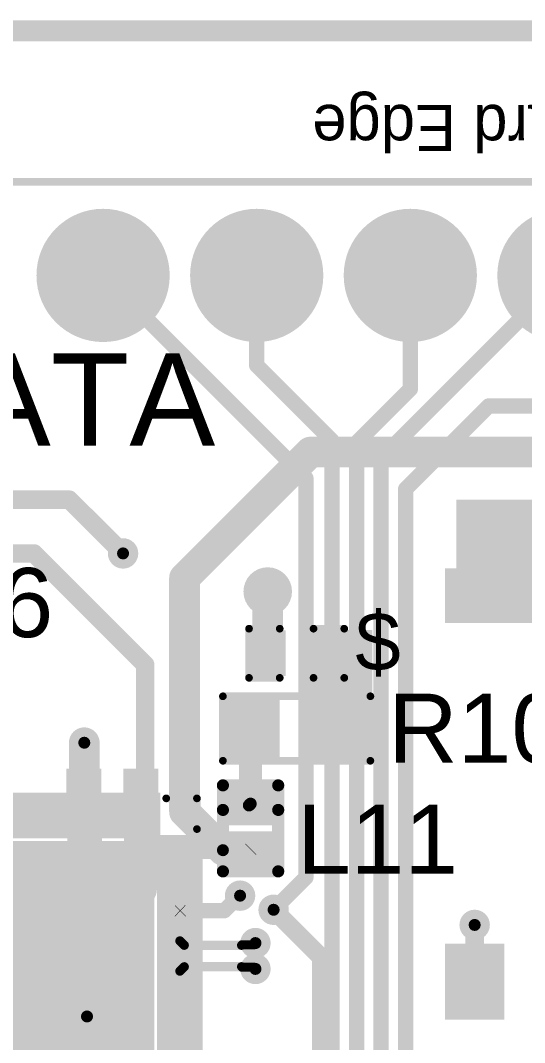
# Model space of a CAD drawing. Header units: millimetres. Extents: x -0.39 to 4.37, y -0.38 to 3.54.
# Drawn here: x 3.413 to 3.741, y 2.851 to 3.517 of the extents above; entities that cross this region are included whole.
import ezdxf

# ---------------------------------------------------------------- set-up
doc = ezdxf.new("R2010")
doc.units = ezdxf.units.MM
doc.header["$MEASUREMENT"] = 0
for name, color, linetype in [('BottomLayer', 5, 'Continuous'), ('BottomPaste', 16, 'Continuous'), ('BottomSolder', 6, 'Continuous'), ('Mechanical2', 216, 'Continuous'), ('MultiLayer', 9, 'Continuous'), ('PadHoleLayer', 156, 'Continuous'), ('TopLayer', 1, 'Continuous'), ('TopOverlay', 2, 'Continuous'), ('TopPaste', 8, 'Continuous'), ('TopSolder', 216, 'Continuous'), ('ViaHoleLayer', 16, 'Continuous')]:
    doc.layers.add(name, color=color, linetype=linetype)
doc.styles.add('Arial', font='', dxfattribs={"height": 0.2})
doc.styles.get('Arial').set_extended_font_data('Arial')

# ---------------------------------------------------------------- blocks, each defined once
blk = doc.blocks.new('503398_1892_B_9')
at = {"layer": 'BottomLayer'}
for points in [[(-0.2689, 0.2876), (-0.24134, 0.2876), (-0.24134, 0.1565), (-0.2689, 0.1565)], [(-0.18189, 0.2876), (-0.14646, 0.2876), (-0.14646, 0.25098), (-0.18189, 0.25098)], [(-0.01693, 0.2876), (0.02441, 0.2876), (0.02441, 0.25689), (-0.01693, 0.25689)], [(0.24134, 0.2876), (0.2689, 0.2876), (0.2689, 0.1565), (0.24134, 0.1565)], [(0.23504, -0.14665), (0.2689, -0.14665), (0.2689, -0.25689), (0.23504, -0.25689)], [(-0.2689, -0.18484), (-0.22402, -0.18484), (-0.22402, -0.25689), (-0.2689, -0.25689)], [(-0.10748, -0.1998), (-0.07992, -0.1998), (-0.07992, -0.24311), (-0.10748, -0.24311)], [(-0.06417, -0.1998), (-0.03661, -0.1998), (-0.03661, -0.24311), (-0.06417, -0.24311)], [(-0.02087, -0.1998), (0.00669, -0.1998), (0.00669, -0.24311), (-0.02087, -0.24311)], [(0.02244, -0.1998), (0.05, -0.1998), (0.05, -0.24311), (0.02244, -0.24311)], [(0.06575, -0.1998), (0.09331, -0.1998), (0.09331, -0.24311), (0.06575, -0.24311)], [(0.10906, -0.1998), (0.13661, -0.1998), (0.13661, -0.24311), (0.10906, -0.24311)], [(0.15236, -0.1998), (0.17992, -0.1998), (0.17992, -0.24311), (0.15236, -0.24311)], [(0.19567, -0.1998), (0.22323, -0.1998), (0.22323, -0.24311), (0.19567, -0.24311)]]:
    blk.add_hatch(color=5, dxfattribs=at).paths.add_polyline_path(points)
at = {"layer": 'BottomPaste'}
for points in [[(-0.2689, 0.2876), (-0.24134, 0.2876), (-0.24134, 0.1565), (-0.2689, 0.1565)], [(-0.18189, 0.2876), (-0.14646, 0.2876), (-0.14646, 0.25098), (-0.18189, 0.25098)], [(-0.01693, 0.2876), (0.02441, 0.2876), (0.02441, 0.25689), (-0.01693, 0.25689)], [(0.24134, 0.2876), (0.2689, 0.2876), (0.2689, 0.1565), (0.24134, 0.1565)], [(0.23504, -0.14665), (0.2689, -0.14665), (0.2689, -0.25689), (0.23504, -0.25689)], [(-0.2689, -0.18484), (-0.22402, -0.18484), (-0.22402, -0.25689), (-0.2689, -0.25689)], [(-0.10748, -0.1998), (-0.07992, -0.1998), (-0.07992, -0.24311), (-0.10748, -0.24311)], [(-0.06417, -0.1998), (-0.03661, -0.1998), (-0.03661, -0.24311), (-0.06417, -0.24311)], [(-0.02087, -0.1998), (0.00669, -0.1998), (0.00669, -0.24311), (-0.02087, -0.24311)], [(0.02244, -0.1998), (0.05, -0.1998), (0.05, -0.24311), (0.02244, -0.24311)], [(0.06575, -0.1998), (0.09331, -0.1998), (0.09331, -0.24311), (0.06575, -0.24311)], [(0.10906, -0.1998), (0.13661, -0.1998), (0.13661, -0.24311), (0.10906, -0.24311)], [(0.15236, -0.1998), (0.17992, -0.1998), (0.17992, -0.24311), (0.15236, -0.24311)], [(0.19567, -0.1998), (0.22323, -0.1998), (0.22323, -0.24311), (0.19567, -0.24311)]]:
    blk.add_hatch(color=16, dxfattribs=at).paths.add_polyline_path(points)
at = {"layer": 'BottomSolder'}
for points in [[(-0.2729, 0.2916), (-0.23734, 0.2916), (-0.23734, 0.1525), (-0.2729, 0.1525)], [(-0.18589, 0.2916), (-0.14246, 0.2916), (-0.14246, 0.24698), (-0.18589, 0.24698)], [(-0.02093, 0.2916), (0.02841, 0.2916), (0.02841, 0.25289), (-0.02093, 0.25289)], [(0.23734, 0.2916), (0.2729, 0.2916), (0.2729, 0.1525), (0.23734, 0.1525)], [(0.23104, -0.14265), (0.2729, -0.14265), (0.2729, -0.26089), (0.23104, -0.26089)], [(-0.2729, -0.18084), (-0.22002, -0.18084), (-0.22002, -0.26089), (-0.2729, -0.26089)], [(-0.11148, -0.1958), (-0.07592, -0.1958), (-0.07592, -0.24711), (-0.11148, -0.24711)], [(-0.06817, -0.1958), (-0.03261, -0.1958), (-0.03261, -0.24711), (-0.06817, -0.24711)], [(-0.02487, -0.1958), (0.01069, -0.1958), (0.01069, -0.24711), (-0.02487, -0.24711)], [(0.01844, -0.1958), (0.054, -0.1958), (0.054, -0.24711), (0.01844, -0.24711)], [(0.06175, -0.1958), (0.09731, -0.1958), (0.09731, -0.24711), (0.06175, -0.24711)], [(0.10506, -0.1958), (0.14061, -0.1958), (0.14061, -0.24711), (0.10506, -0.24711)], [(0.14836, -0.1958), (0.18392, -0.1958), (0.18392, -0.24711), (0.14836, -0.24711)], [(0.19167, -0.1958), (0.22723, -0.1958), (0.22723, -0.24711), (0.19167, -0.24711)]]:
    blk.add_hatch(color=6, dxfattribs=at).paths.add_polyline_path(points)
blk = doc.blocks.new('C__0402_B_40')
at = {"layer": 'BottomLayer'}
for points in [[(-0.0095, 0.0125), (-0.0095, -0.0125), (-0.0275, -0.0125), (-0.0275, 0.0125)], [(0.0275, 0.0125), (0.0275, -0.0125), (0.0095, -0.0125), (0.0095, 0.0125)]]:
    blk.add_hatch(color=5, dxfattribs=at).paths.add_polyline_path(points)
at = {"layer": 'BottomPaste'}
for points in [[(-0.0095, 0.0125), (-0.0095, -0.0125), (-0.0275, -0.0125), (-0.0275, 0.0125)], [(0.0275, 0.0125), (0.0275, -0.0125), (0.0095, -0.0125), (0.0095, 0.0125)]]:
    blk.add_hatch(color=16, dxfattribs=at).paths.add_polyline_path(points)
at = {"layer": 'BottomSolder'}
for points in [[(-0.00714, 0.01486), (-0.00714, -0.01486), (-0.02986, -0.01486), (-0.02986, 0.01486)], [(0.02986, 0.01486), (0.02986, -0.01486), (0.00714, -0.01486), (0.00714, 0.01486)]]:
    blk.add_hatch(color=6, dxfattribs=at).paths.add_polyline_path(points)
blk = doc.blocks.new('C__0402_B_42')
at = {"layer": 'BottomLayer'}
for points in [[(-0.0095, 0.0125), (-0.0095, -0.0125), (-0.0275, -0.0125), (-0.0275, 0.0125)], [(0.0275, 0.0125), (0.0275, -0.0125), (0.0095, -0.0125), (0.0095, 0.0125)]]:
    blk.add_hatch(color=5, dxfattribs=at).paths.add_polyline_path(points)
at = {"layer": 'BottomPaste'}
for points in [[(-0.0095, 0.0125), (-0.0095, -0.0125), (-0.0275, -0.0125), (-0.0275, 0.0125)], [(0.0275, 0.0125), (0.0275, -0.0125), (0.0095, -0.0125), (0.0095, 0.0125)]]:
    blk.add_hatch(color=16, dxfattribs=at).paths.add_polyline_path(points)
at = {"layer": 'BottomSolder'}
for points in [[(-0.00714, 0.01486), (-0.00714, -0.01486), (-0.02986, -0.01486), (-0.02986, 0.01486)], [(0.02986, 0.01486), (0.02986, -0.01486), (0.00714, -0.01486), (0.00714, 0.01486)]]:
    blk.add_hatch(color=6, dxfattribs=at).paths.add_polyline_path(points)
blk = doc.blocks.new('HDR1X7H_235')
at = {"layer": 'BottomLayer'}
h = blk.add_hatch(color=5, dxfattribs=at)
edge = h.paths.add_edge_path()
edge.add_arc((0.2, 0), 0.03937, 0, 360)
h = blk.add_hatch(color=5, dxfattribs=at)
edge = h.paths.add_edge_path()
edge.add_arc((0.3, 0), 0.03937, 0, 360)
h = blk.add_hatch(color=5, dxfattribs=at)
edge = h.paths.add_edge_path()
edge.add_arc((0.4, 0), 0.03937, 0, 360)
h = blk.add_hatch(color=5, dxfattribs=at)
edge = h.paths.add_edge_path()
edge.add_arc((0.5, 0), 0.03937, 0, 360)
at = {"layer": 'BottomSolder'}
h = blk.add_hatch(color=6, dxfattribs=at)
edge = h.paths.add_edge_path()
edge.add_arc((0.2, 0), 0.04337, 0, 360)
h = blk.add_hatch(color=6, dxfattribs=at)
edge = h.paths.add_edge_path()
edge.add_arc((0.3, 0), 0.04337, 0, 360)
h = blk.add_hatch(color=6, dxfattribs=at)
edge = h.paths.add_edge_path()
edge.add_arc((0.4, 0), 0.04337, 0, 360)
h = blk.add_hatch(color=6, dxfattribs=at)
edge = h.paths.add_edge_path()
edge.add_arc((0.5, 0), 0.04337, 0, 360)
at = {"layer": 'MultiLayer'}
h = blk.add_hatch(color=9, dxfattribs=at)
edge = h.paths.add_edge_path()
edge.add_arc((0.2, 0), 0.03937, 0, 360)
h = blk.add_hatch(color=9, dxfattribs=at)
edge = h.paths.add_edge_path()
edge.add_arc((0.3, 0), 0.03937, 0, 360)
h = blk.add_hatch(color=9, dxfattribs=at)
edge = h.paths.add_edge_path()
edge.add_arc((0.4, 0), 0.03937, 0, 360)
h = blk.add_hatch(color=9, dxfattribs=at)
edge = h.paths.add_edge_path()
edge.add_arc((0.5, 0), 0.03937, 0, 360)
at = {"layer": 'PadHoleLayer'}
h = blk.add_hatch(color=156, dxfattribs=at)
edge = h.paths.add_edge_path()
edge.add_arc((0.3, 0), 0.01969, 0, 360)
h = blk.add_hatch(color=156, dxfattribs=at)
edge = h.paths.add_edge_path()
edge.add_arc((0.4, 0), 0.01969, 0, 360)
h = blk.add_hatch(color=156, dxfattribs=at)
edge = h.paths.add_edge_path()
edge.add_arc((0.5, 0), 0.01969, 0, 360)
at = {"layer": 'TopLayer'}
h = blk.add_hatch(color=1, dxfattribs=at)
edge = h.paths.add_edge_path()
edge.add_arc((0.2, 0), 0.03937, 0, 360)
h = blk.add_hatch(color=1, dxfattribs=at)
edge = h.paths.add_edge_path()
edge.add_arc((0.3, 0), 0.03937, 0, 360)
h = blk.add_hatch(color=1, dxfattribs=at)
edge = h.paths.add_edge_path()
edge.add_arc((0.4, 0), 0.03937, 0, 360)
h = blk.add_hatch(color=1, dxfattribs=at)
edge = h.paths.add_edge_path()
edge.add_arc((0.5, 0), 0.03937, 0, 360)
at = {"layer": 'TopSolder'}
h = blk.add_hatch(color=216, dxfattribs=at)
edge = h.paths.add_edge_path()
edge.add_arc((0.2, 0), 0.04337, 0, 360)
h = blk.add_hatch(color=216, dxfattribs=at)
edge = h.paths.add_edge_path()
edge.add_arc((0.3, 0), 0.04337, 0, 360)
h = blk.add_hatch(color=216, dxfattribs=at)
edge = h.paths.add_edge_path()
edge.add_arc((0.4, 0), 0.04337, 0, 360)
h = blk.add_hatch(color=216, dxfattribs=at)
edge = h.paths.add_edge_path()
edge.add_arc((0.5, 0), 0.04337, 0, 360)
at = {"layer": 'TopOverlay', "const_width": 0.005}
for points in [[(0.652, -0.061), (-0.052, -0.061)], [(0.652, -0.155), (-0.052, -0.155)]]:
    blk.add_lwpolyline(points, dxfattribs=at)
at = {"layer": 'TopOverlay'}
blk.add_text('Board Edge', height=0.03, dxfattribs=at).set_placement((0.152, -0.111))
blk = doc.blocks.new('48_UFQFPN__7_7__324')
at = {"layer": 'TopLayer'}
for points in [[(-0.10236, 0.14173), (-0.10236, 0.12008), (-0.11417, 0.12008), (-0.11417, 0.14173)], [(-0.08268, 0.14173), (-0.08268, 0.12008), (-0.09449, 0.12008), (-0.09449, 0.14173)], [(-0.06299, 0.14173), (-0.06299, 0.12008), (-0.0748, 0.12008), (-0.0748, 0.14173)], [(-0.04331, 0.14173), (-0.04331, 0.12008), (-0.05512, 0.12008), (-0.05512, 0.14173)], [(-0.02362, 0.14173), (-0.02362, 0.12008), (-0.03543, 0.12008), (-0.03543, 0.14173)], [(-0.00394, 0.14173), (-0.00394, 0.12008), (-0.01575, 0.12008), (-0.01575, 0.14173)], [(0.01575, 0.14173), (0.01575, 0.12008), (0.00394, 0.12008), (0.00394, 0.14173)], [(0.03543, 0.14173), (0.03543, 0.12008), (0.02362, 0.12008), (0.02362, 0.14173)], [(0.05512, 0.14173), (0.05512, 0.12008), (0.04331, 0.12008), (0.04331, 0.14173)], [(0.0748, 0.14173), (0.0748, 0.12008), (0.06299, 0.12008), (0.06299, 0.14173)], [(0.09449, 0.14173), (0.09449, 0.12008), (0.08268, 0.12008), (0.08268, 0.14173)], [(0.11417, 0.14173), (0.11417, 0.12008), (0.10236, 0.12008), (0.10236, 0.14173)], [(-0.14173, 0.11417), (-0.12008, 0.11417), (-0.12008, 0.10236), (-0.14173, 0.10236)], [(0.14173, 0.10236), (0.12008, 0.10236), (0.12008, 0.11417), (0.14173, 0.11417)], [(-0.11024, 0.11024), (0.11024, 0.11024), (0.11024, -0.11024), (-0.11024, -0.11024)], [(-0.14173, 0.09449), (-0.12008, 0.09449), (-0.12008, 0.08268), (-0.14173, 0.08268)], [(0.14173, 0.08268), (0.12008, 0.08268), (0.12008, 0.09449), (0.14173, 0.09449)], [(-0.14173, 0.0748), (-0.12008, 0.0748), (-0.12008, 0.06299), (-0.14173, 0.06299)], [(0.14173, 0.06299), (0.12008, 0.06299), (0.12008, 0.0748), (0.14173, 0.0748)], [(-0.14173, 0.05512), (-0.12008, 0.05512), (-0.12008, 0.04331), (-0.14173, 0.04331)], [(0.14173, 0.04331), (0.12008, 0.04331), (0.12008, 0.05512), (0.14173, 0.05512)], [(-0.14173, 0.03543), (-0.12008, 0.03543), (-0.12008, 0.02362), (-0.14173, 0.02362)], [(0.14173, 0.02362), (0.12008, 0.02362), (0.12008, 0.03543), (0.14173, 0.03543)], [(-0.14173, 0.01575), (-0.12008, 0.01575), (-0.12008, 0.00394), (-0.14173, 0.00394)], [(0.14173, 0.00394), (0.12008, 0.00394), (0.12008, 0.01575), (0.14173, 0.01575)], [(-0.14173, -0.00394), (-0.12008, -0.00394), (-0.12008, -0.01575), (-0.14173, -0.01575)], [(0.14173, -0.01575), (0.12008, -0.01575), (0.12008, -0.00394), (0.14173, -0.00394)], [(-0.14173, -0.02362), (-0.12008, -0.02362), (-0.12008, -0.03543), (-0.14173, -0.03543)], [(0.14173, -0.03543), (0.12008, -0.03543), (0.12008, -0.02362), (0.14173, -0.02362)], [(-0.14173, -0.04331), (-0.12008, -0.04331), (-0.12008, -0.05512), (-0.14173, -0.05512)], [(0.14173, -0.05512), (0.12008, -0.05512), (0.12008, -0.04331), (0.14173, -0.04331)], [(-0.14173, -0.06299), (-0.12008, -0.06299), (-0.12008, -0.0748), (-0.14173, -0.0748)], [(0.14173, -0.0748), (0.12008, -0.0748), (0.12008, -0.06299), (0.14173, -0.06299)], [(-0.14173, -0.08268), (-0.12008, -0.08268), (-0.12008, -0.09449), (-0.14173, -0.09449)], [(0.14173, -0.09449), (0.12008, -0.09449), (0.12008, -0.08268), (0.14173, -0.08268)], [(-0.14173, -0.10236), (-0.12008, -0.10236), (-0.12008, -0.11417), (-0.14173, -0.11417)], [(0.14173, -0.11417), (0.12008, -0.11417), (0.12008, -0.10236), (0.14173, -0.10236)], [(-0.11417, -0.14173), (-0.11417, -0.12008), (-0.10236, -0.12008), (-0.10236, -0.14173)], [(-0.09449, -0.14173), (-0.09449, -0.12008), (-0.08268, -0.12008), (-0.08268, -0.14173)], [(-0.0748, -0.14173), (-0.0748, -0.12008), (-0.06299, -0.12008), (-0.06299, -0.14173)], [(-0.05512, -0.14173), (-0.05512, -0.12008), (-0.04331, -0.12008), (-0.04331, -0.14173)], [(-0.03543, -0.14173), (-0.03543, -0.12008), (-0.02362, -0.12008), (-0.02362, -0.14173)], [(-0.01575, -0.14173), (-0.01575, -0.12008), (-0.00394, -0.12008), (-0.00394, -0.14173)], [(0.00394, -0.14173), (0.00394, -0.12008), (0.01575, -0.12008), (0.01575, -0.14173)], [(0.02362, -0.14173), (0.02362, -0.12008), (0.03543, -0.12008), (0.03543, -0.14173)], [(0.04331, -0.14173), (0.04331, -0.12008), (0.05512, -0.12008), (0.05512, -0.14173)], [(0.06299, -0.14173), (0.06299, -0.12008), (0.0748, -0.12008), (0.0748, -0.14173)], [(0.08268, -0.14173), (0.08268, -0.12008), (0.09449, -0.12008), (0.09449, -0.14173)], [(0.10236, -0.14173), (0.10236, -0.12008), (0.11417, -0.12008), (0.11417, -0.14173)]]:
    blk.add_hatch(color=1, dxfattribs=at).paths.add_polyline_path(points)
at = {"layer": 'TopPaste'}
for points in [[(-0.10236, 0.14173), (-0.10236, 0.12008), (-0.11417, 0.12008), (-0.11417, 0.14173)], [(-0.08268, 0.14173), (-0.08268, 0.12008), (-0.09449, 0.12008), (-0.09449, 0.14173)], [(-0.06299, 0.14173), (-0.06299, 0.12008), (-0.0748, 0.12008), (-0.0748, 0.14173)], [(-0.04331, 0.14173), (-0.04331, 0.12008), (-0.05512, 0.12008), (-0.05512, 0.14173)], [(-0.02362, 0.14173), (-0.02362, 0.12008), (-0.03543, 0.12008), (-0.03543, 0.14173)], [(-0.00394, 0.14173), (-0.00394, 0.12008), (-0.01575, 0.12008), (-0.01575, 0.14173)], [(0.01575, 0.14173), (0.01575, 0.12008), (0.00394, 0.12008), (0.00394, 0.14173)], [(0.03543, 0.14173), (0.03543, 0.12008), (0.02362, 0.12008), (0.02362, 0.14173)], [(0.05512, 0.14173), (0.05512, 0.12008), (0.04331, 0.12008), (0.04331, 0.14173)], [(0.0748, 0.14173), (0.0748, 0.12008), (0.06299, 0.12008), (0.06299, 0.14173)], [(0.09449, 0.14173), (0.09449, 0.12008), (0.08268, 0.12008), (0.08268, 0.14173)], [(0.11417, 0.14173), (0.11417, 0.12008), (0.10236, 0.12008), (0.10236, 0.14173)], [(-0.14173, 0.11417), (-0.12008, 0.11417), (-0.12008, 0.10236), (-0.14173, 0.10236)], [(0.14173, 0.10236), (0.12008, 0.10236), (0.12008, 0.11417), (0.14173, 0.11417)], [(-0.11024, 0.11024), (0.11024, 0.11024), (0.11024, -0.11024), (-0.11024, -0.11024)], [(-0.14173, 0.09449), (-0.12008, 0.09449), (-0.12008, 0.08268), (-0.14173, 0.08268)], [(0.14173, 0.08268), (0.12008, 0.08268), (0.12008, 0.09449), (0.14173, 0.09449)], [(-0.14173, 0.0748), (-0.12008, 0.0748), (-0.12008, 0.06299), (-0.14173, 0.06299)], [(0.14173, 0.06299), (0.12008, 0.06299), (0.12008, 0.0748), (0.14173, 0.0748)], [(-0.14173, 0.05512), (-0.12008, 0.05512), (-0.12008, 0.04331), (-0.14173, 0.04331)], [(0.14173, 0.04331), (0.12008, 0.04331), (0.12008, 0.05512), (0.14173, 0.05512)], [(-0.14173, 0.03543), (-0.12008, 0.03543), (-0.12008, 0.02362), (-0.14173, 0.02362)], [(0.14173, 0.02362), (0.12008, 0.02362), (0.12008, 0.03543), (0.14173, 0.03543)], [(-0.14173, 0.01575), (-0.12008, 0.01575), (-0.12008, 0.00394), (-0.14173, 0.00394)], [(0.14173, 0.00394), (0.12008, 0.00394), (0.12008, 0.01575), (0.14173, 0.01575)], [(-0.14173, -0.00394), (-0.12008, -0.00394), (-0.12008, -0.01575), (-0.14173, -0.01575)], [(0.14173, -0.01575), (0.12008, -0.01575), (0.12008, -0.00394), (0.14173, -0.00394)], [(-0.14173, -0.02362), (-0.12008, -0.02362), (-0.12008, -0.03543), (-0.14173, -0.03543)], [(0.14173, -0.03543), (0.12008, -0.03543), (0.12008, -0.02362), (0.14173, -0.02362)], [(-0.14173, -0.04331), (-0.12008, -0.04331), (-0.12008, -0.05512), (-0.14173, -0.05512)], [(0.14173, -0.05512), (0.12008, -0.05512), (0.12008, -0.04331), (0.14173, -0.04331)], [(-0.14173, -0.06299), (-0.12008, -0.06299), (-0.12008, -0.0748), (-0.14173, -0.0748)], [(0.14173, -0.0748), (0.12008, -0.0748), (0.12008, -0.06299), (0.14173, -0.06299)], [(-0.14173, -0.08268), (-0.12008, -0.08268), (-0.12008, -0.09449), (-0.14173, -0.09449)], [(0.14173, -0.09449), (0.12008, -0.09449), (0.12008, -0.08268), (0.14173, -0.08268)], [(-0.14173, -0.10236), (-0.12008, -0.10236), (-0.12008, -0.11417), (-0.14173, -0.11417)], [(0.14173, -0.11417), (0.12008, -0.11417), (0.12008, -0.10236), (0.14173, -0.10236)], [(-0.11417, -0.14173), (-0.11417, -0.12008), (-0.10236, -0.12008), (-0.10236, -0.14173)], [(-0.09449, -0.14173), (-0.09449, -0.12008), (-0.08268, -0.12008), (-0.08268, -0.14173)], [(-0.0748, -0.14173), (-0.0748, -0.12008), (-0.06299, -0.12008), (-0.06299, -0.14173)], [(-0.05512, -0.14173), (-0.05512, -0.12008), (-0.04331, -0.12008), (-0.04331, -0.14173)], [(-0.03543, -0.14173), (-0.03543, -0.12008), (-0.02362, -0.12008), (-0.02362, -0.14173)], [(-0.01575, -0.14173), (-0.01575, -0.12008), (-0.00394, -0.12008), (-0.00394, -0.14173)], [(0.00394, -0.14173), (0.00394, -0.12008), (0.01575, -0.12008), (0.01575, -0.14173)], [(0.02362, -0.14173), (0.02362, -0.12008), (0.03543, -0.12008), (0.03543, -0.14173)], [(0.04331, -0.14173), (0.04331, -0.12008), (0.05512, -0.12008), (0.05512, -0.14173)], [(0.06299, -0.14173), (0.06299, -0.12008), (0.0748, -0.12008), (0.0748, -0.14173)], [(0.08268, -0.14173), (0.08268, -0.12008), (0.09449, -0.12008), (0.09449, -0.14173)], [(0.10236, -0.14173), (0.10236, -0.12008), (0.11417, -0.12008), (0.11417, -0.14173)]]:
    blk.add_hatch(color=8, dxfattribs=at).paths.add_polyline_path(points)
at = {"layer": 'TopSolder'}
for points in [[(-0.09836, 0.14573), (-0.09836, 0.11608), (-0.11817, 0.11608), (-0.11817, 0.14573)], [(-0.07868, 0.14573), (-0.07868, 0.11608), (-0.09849, 0.11608), (-0.09849, 0.14573)], [(-0.05899, 0.14573), (-0.05899, 0.11608), (-0.0788, 0.11608), (-0.0788, 0.14573)], [(-0.03931, 0.14573), (-0.03931, 0.11608), (-0.05912, 0.11608), (-0.05912, 0.14573)], [(-0.01962, 0.14573), (-0.01962, 0.11608), (-0.03943, 0.11608), (-0.03943, 0.14573)], [(0.00006, 0.14573), (0.00006, 0.11608), (-0.01975, 0.11608), (-0.01975, 0.14573)], [(0.01975, 0.14573), (0.01975, 0.11608), (-0.00006, 0.11608), (-0.00006, 0.14573)], [(0.03943, 0.14573), (0.03943, 0.11608), (0.01962, 0.11608), (0.01962, 0.14573)], [(0.05912, 0.14573), (0.05912, 0.11608), (0.03931, 0.11608), (0.03931, 0.14573)], [(0.0788, 0.14573), (0.0788, 0.11608), (0.05899, 0.11608), (0.05899, 0.14573)], [(0.09849, 0.14573), (0.09849, 0.11608), (0.07868, 0.11608), (0.07868, 0.14573)], [(0.11817, 0.14573), (0.11817, 0.11608), (0.09836, 0.11608), (0.09836, 0.14573)], [(-0.14573, 0.11817), (-0.11608, 0.11817), (-0.11608, 0.09836), (-0.14573, 0.09836)], [(-0.11424, 0.11424), (0.11424, 0.11424), (0.11424, -0.11424), (-0.11424, -0.11424)], [(0.14573, 0.09836), (0.11608, 0.09836), (0.11608, 0.11817), (0.14573, 0.11817)], [(-0.14573, 0.09849), (-0.11608, 0.09849), (-0.11608, 0.07868), (-0.14573, 0.07868)], [(0.14573, 0.07868), (0.11608, 0.07868), (0.11608, 0.09849), (0.14573, 0.09849)], [(-0.14573, 0.0788), (-0.11608, 0.0788), (-0.11608, 0.05899), (-0.14573, 0.05899)], [(0.14573, 0.05899), (0.11608, 0.05899), (0.11608, 0.0788), (0.14573, 0.0788)], [(-0.14573, 0.05912), (-0.11608, 0.05912), (-0.11608, 0.03931), (-0.14573, 0.03931)], [(0.14573, 0.03931), (0.11608, 0.03931), (0.11608, 0.05912), (0.14573, 0.05912)], [(-0.14573, 0.03943), (-0.11608, 0.03943), (-0.11608, 0.01962), (-0.14573, 0.01962)], [(0.14573, 0.01962), (0.11608, 0.01962), (0.11608, 0.03943), (0.14573, 0.03943)], [(-0.14573, 0.01975), (-0.11608, 0.01975), (-0.11608, -0.00006), (-0.14573, -0.00006)], [(0.14573, -0.00006), (0.11608, -0.00006), (0.11608, 0.01975), (0.14573, 0.01975)], [(-0.14573, 0.00006), (-0.11608, 0.00006), (-0.11608, -0.01975), (-0.14573, -0.01975)], [(0.14573, -0.01975), (0.11608, -0.01975), (0.11608, 0.00006), (0.14573, 0.00006)], [(-0.14573, -0.01962), (-0.11608, -0.01962), (-0.11608, -0.03943), (-0.14573, -0.03943)], [(0.14573, -0.03943), (0.11608, -0.03943), (0.11608, -0.01962), (0.14573, -0.01962)], [(-0.14573, -0.03931), (-0.11608, -0.03931), (-0.11608, -0.05912), (-0.14573, -0.05912)], [(0.14573, -0.05912), (0.11608, -0.05912), (0.11608, -0.03931), (0.14573, -0.03931)], [(-0.14573, -0.05899), (-0.11608, -0.05899), (-0.11608, -0.0788), (-0.14573, -0.0788)], [(0.14573, -0.0788), (0.11608, -0.0788), (0.11608, -0.05899), (0.14573, -0.05899)], [(-0.14573, -0.07868), (-0.11608, -0.07868), (-0.11608, -0.09849), (-0.14573, -0.09849)], [(0.14573, -0.09849), (0.11608, -0.09849), (0.11608, -0.07868), (0.14573, -0.07868)], [(-0.14573, -0.09836), (-0.11608, -0.09836), (-0.11608, -0.11817), (-0.14573, -0.11817)], [(0.14573, -0.11817), (0.11608, -0.11817), (0.11608, -0.09836), (0.14573, -0.09836)], [(-0.11817, -0.14573), (-0.11817, -0.11608), (-0.09836, -0.11608), (-0.09836, -0.14573)], [(-0.09849, -0.14573), (-0.09849, -0.11608), (-0.07868, -0.11608), (-0.07868, -0.14573)], [(-0.0788, -0.14573), (-0.0788, -0.11608), (-0.05899, -0.11608), (-0.05899, -0.14573)], [(-0.05912, -0.14573), (-0.05912, -0.11608), (-0.03931, -0.11608), (-0.03931, -0.14573)], [(-0.03943, -0.14573), (-0.03943, -0.11608), (-0.01962, -0.11608), (-0.01962, -0.14573)], [(-0.01975, -0.14573), (-0.01975, -0.11608), (0.00006, -0.11608), (0.00006, -0.14573)], [(-0.00006, -0.14573), (-0.00006, -0.11608), (0.01975, -0.11608), (0.01975, -0.14573)], [(0.01962, -0.14573), (0.01962, -0.11608), (0.03943, -0.11608), (0.03943, -0.14573)], [(0.03931, -0.14573), (0.03931, -0.11608), (0.05912, -0.11608), (0.05912, -0.14573)], [(0.05899, -0.14573), (0.05899, -0.11608), (0.0788, -0.11608), (0.0788, -0.14573)], [(0.07868, -0.14573), (0.07868, -0.11608), (0.09849, -0.11608), (0.09849, -0.14573)], [(0.09836, -0.14573), (0.09836, -0.11608), (0.11817, -0.11608), (0.11817, -0.14573)]]:
    blk.add_hatch(color=216, dxfattribs=at).paths.add_polyline_path(points)
at = {"layer": 'TopOverlay', "const_width": 0.005}
for points in [[(-0.142, 0.122), (-0.142, 0.142)], [(-0.142, 0.142), (-0.122, 0.142)], [(0.122, 0.142), (0.142, 0.142)], [(0.142, 0.122), (0.142, 0.142)], [(-0.142, -0.142), (-0.142, -0.122)], [(0.142, -0.142), (0.142, -0.122)], [(-0.142, -0.142), (-0.122, -0.142)], [(0.122, -0.142), (0.142, -0.142)]]:
    blk.add_lwpolyline(points, dxfattribs=at)
at = {"layer": 'TopOverlay'}
for points, const_width in [([(-0.14325, 0.142, 1), (-0.14075, 0.142, 1)], 0.0025), ([(-0.14325, 0.142, 1), (-0.14075, 0.142, 1)], 0.0025), ([(-0.12325, 0.142, 1), (-0.12075, 0.142, 1)], 0.0025), ([(0.12075, 0.142, 1), (0.12325, 0.142, 1)], 0.0025), ([(0.14075, 0.142, 1), (0.14325, 0.142, 1)], 0.0025), ([(0.14075, 0.142, 1), (0.14325, 0.142, 1)], 0.0025), ([(-0.14325, 0.122, 1), (-0.14075, 0.122, 1)], 0.0025), ([(0.14075, 0.122, 1), (0.14325, 0.122, 1)], 0.0025), ([(-0.15, 0.109, 1), (-0.152, 0.109, 1)], 0.01), ([(-0.1545, 0.109, 1), (-0.1495, 0.109, 1)], 0.005), ([(-0.1525, 0.109, 1), (-0.1475, 0.109, 1)], 0.005), ([(-0.14325, -0.122, 1), (-0.14075, -0.122, 1)], 0.0025), ([(0.14075, -0.122, 1), (0.14325, -0.122, 1)], 0.0025), ([(-0.14325, -0.142, 1), (-0.14075, -0.142, 1)], 0.0025), ([(-0.14325, -0.142, 1), (-0.14075, -0.142, 1)], 0.0025), ([(-0.12325, -0.142, 1), (-0.12075, -0.142, 1)], 0.0025), ([(0.12075, -0.142, 1), (0.12325, -0.142, 1)], 0.0025), ([(0.14075, -0.142, 1), (0.14325, -0.142, 1)], 0.0025), ([(0.14075, -0.142, 1), (0.14325, -0.142, 1)], 0.0025)]:
    blk.add_lwpolyline(points, format="xyb", close=True, dxfattribs=dict(at, const_width=const_width))
blk = doc.blocks.new('RES0603_397')
at = {"layer": 'TopLayer'}
for points in [[(-0.015, 0.0175), (-0.015, -0.0175), (-0.045, -0.0175), (-0.045, 0.0175)], [(0.045, 0.0175), (0.045, -0.0175), (0.015, -0.0175), (0.015, 0.0175)]]:
    blk.add_hatch(color=1, dxfattribs=at).paths.add_polyline_path(points)
at = {"layer": 'TopPaste'}
for points in [[(-0.015, 0.0175), (-0.015, -0.0175), (-0.045, -0.0175), (-0.045, 0.0175)], [(0.045, 0.0175), (0.045, -0.0175), (0.015, -0.0175), (0.015, 0.0175)]]:
    blk.add_hatch(color=8, dxfattribs=at).paths.add_polyline_path(points)
at = {"layer": 'TopSolder'}
for points in [[(-0.011, 0.0215), (-0.011, -0.0215), (-0.049, -0.0215), (-0.049, 0.0215)], [(0.049, 0.0215), (0.049, -0.0215), (0.011, -0.0215), (0.011, 0.0215)]]:
    blk.add_hatch(color=216, dxfattribs=at).paths.add_polyline_path(points)
at = {"layer": 'TopOverlay', "const_width": 0.005}
for points in [[(-0.048, 0.021), (0.048, 0.021)], [(-0.048, -0.021), (-0.048, 0.021)], [(0.048, -0.021), (0.048, 0.021)], [(-0.048, -0.021), (0.048, -0.021)]]:
    blk.add_lwpolyline(points, dxfattribs=at)
at = {"layer": 'TopOverlay', "const_width": 0.0025}
for points in [[(-0.04925, 0.021, 1), (-0.04675, 0.021, 1)], [(-0.04925, 0.021, 1), (-0.04675, 0.021, 1)], [(0.04675, 0.021, 1), (0.04925, 0.021, 1)], [(0.04675, 0.021, 1), (0.04925, 0.021, 1)], [(-0.04925, -0.021, 1), (-0.04675, -0.021, 1)], [(-0.04925, -0.021, 1), (-0.04675, -0.021, 1)], [(0.04675, -0.021, 1), (0.04925, -0.021, 1)], [(0.04675, -0.021, 1), (0.04925, -0.021, 1)]]:
    blk.add_lwpolyline(points, format="xyb", close=True, dxfattribs=at)
blk = doc.blocks.new('IND_0402_422')
at = {"layer": 'TopLayer'}
for points in [[(-0.02165, 0.01181), (-0.00591, 0.01181), (-0.00591, -0.01181), (-0.02165, -0.01181)], [(0.00591, 0.01181), (0.02165, 0.01181), (0.02165, -0.01181), (0.00591, -0.01181)]]:
    blk.add_hatch(color=1, dxfattribs=at).paths.add_polyline_path(points)
at = {"layer": 'TopPaste'}
for points in [[(-0.02165, 0.01181), (-0.00591, 0.01181), (-0.00591, -0.01181), (-0.02165, -0.01181)], [(0.00591, 0.01181), (0.02165, 0.01181), (0.02165, -0.01181), (0.00591, -0.01181)]]:
    blk.add_hatch(color=8, dxfattribs=at).paths.add_polyline_path(points)
at = {"layer": 'TopSolder'}
for points in [[(-0.02565, 0.01581), (-0.00191, 0.01581), (-0.00191, -0.01581), (-0.02565, -0.01581)], [(0.00191, 0.01581), (0.02565, 0.01581), (0.02565, -0.01581), (0.00191, -0.01581)]]:
    blk.add_hatch(color=216, dxfattribs=at).paths.add_polyline_path(points)
at = {"layer": 'TopOverlay', "const_width": 0.00787}
for points in [[(-0.028, -0.018), (-0.028, 0.018)], [(-0.012, 0.018), (-0.028, 0.018)], [(0.028, 0.018), (-0.012, 0.018)], [(0.028, -0.018), (0.028, 0.018)], [(-0.012, -0.018), (-0.028, -0.018)], [(0.028, -0.018), (-0.012, -0.018)]]:
    blk.add_lwpolyline(points, dxfattribs=at)
at = {"layer": 'TopOverlay', "const_width": 0.00394}
for points in [[(-0.02997, 0.018, 1), (-0.02603, 0.018, 1)], [(-0.02997, 0.018, 1), (-0.02603, 0.018, 1)], [(-0.01397, 0.018, 1), (-0.01003, 0.018, 1)], [(-0.01397, 0.018, 1), (-0.01003, 0.018, 1)], [(0.02603, 0.018, 1), (0.02997, 0.018, 1)], [(0.02603, 0.018, 1), (0.02997, 0.018, 1)], [(-0.02997, -0.018, 1), (-0.02603, -0.018, 1)], [(-0.02997, -0.018, 1), (-0.02603, -0.018, 1)], [(-0.01397, -0.018, 1), (-0.01003, -0.018, 1)], [(-0.01397, -0.018, 1), (-0.01003, -0.018, 1)], [(0.02603, -0.018, 1), (0.02997, -0.018, 1)], [(0.02603, -0.018, 1), (0.02997, -0.018, 1)]]:
    blk.add_lwpolyline(points, format="xyb", close=True, dxfattribs=at)
blk = doc.blocks.new('C__0402_491')
at = {"layer": 'TopLayer'}
for points in [[(-0.0275, -0.0125), (-0.0275, 0.0125), (-0.0095, 0.0125), (-0.0095, -0.0125)], [(0.0095, -0.0125), (0.0095, 0.0125), (0.0275, 0.0125), (0.0275, -0.0125)]]:
    blk.add_hatch(color=1, dxfattribs=at).paths.add_polyline_path(points)
at = {"layer": 'TopPaste'}
for points in [[(-0.0275, -0.0125), (-0.0275, 0.0125), (-0.0095, 0.0125), (-0.0095, -0.0125)], [(0.0095, -0.0125), (0.0095, 0.0125), (0.0275, 0.0125), (0.0275, -0.0125)]]:
    blk.add_hatch(color=8, dxfattribs=at).paths.add_polyline_path(points)
at = {"layer": 'TopSolder'}
for points in [[(-0.02986, -0.01486), (-0.02986, 0.01486), (-0.00714, 0.01486), (-0.00714, -0.01486)], [(0.00714, -0.01486), (0.00714, 0.01486), (0.02986, 0.01486), (0.02986, -0.01486)]]:
    blk.add_hatch(color=216, dxfattribs=at).paths.add_polyline_path(points)
at = {"layer": 'TopOverlay', "const_width": 0.005}
for points in [[(-0.031, 0.016), (-0.011, 0.016)], [(-0.031, -0.016), (-0.031, 0.016)], [(0.011, 0.016), (0.031, 0.016)], [(0.031, -0.016), (0.031, 0.016)], [(-0.031, -0.016), (-0.011, -0.016)], [(0.011, -0.016), (0.031, -0.016)]]:
    blk.add_lwpolyline(points, dxfattribs=at)
at = {"layer": 'TopOverlay', "const_width": 0.0025}
for points in [[(-0.03225, 0.016, 1), (-0.02975, 0.016, 1)], [(-0.03225, 0.016, 1), (-0.02975, 0.016, 1)], [(-0.01225, 0.016, 1), (-0.00975, 0.016, 1)], [(0.00975, 0.016, 1), (0.01225, 0.016, 1)], [(0.02975, 0.016, 1), (0.03225, 0.016, 1)], [(0.02975, 0.016, 1), (0.03225, 0.016, 1)], [(-0.03225, -0.016, 1), (-0.02975, -0.016, 1)], [(-0.03225, -0.016, 1), (-0.02975, -0.016, 1)], [(-0.01225, -0.016, 1), (-0.00975, -0.016, 1)], [(0.00975, -0.016, 1), (0.01225, -0.016, 1)], [(0.02975, -0.016, 1), (0.03225, -0.016, 1)], [(0.02975, -0.016, 1), (0.03225, -0.016, 1)]]:
    blk.add_lwpolyline(points, format="xyb", close=True, dxfattribs=at)

msp = doc.modelspace()

# ---------------------------------------------------------------- hatches: boundary and pattern name
at = {"layer": 'BottomLayer'}
msp.add_hatch(color=5, dxfattribs=at).paths.add_polyline_path([(3.69682, 3.13182), (3.82182, 3.13182), (3.82182, 3.20482), (3.69682, 3.20482)])
h = msp.add_hatch(color=5, dxfattribs=at)
edge = h.paths.add_edge_path()
edge.add_arc((3.47982, 3.16982), 0.00591, 0, 360)
h = msp.add_hatch(color=5, dxfattribs=at)
edge = h.paths.add_edge_path()
edge.add_arc((3.574, 3.145), 0.01181, 0, 360)
h = msp.add_hatch(color=5, dxfattribs=at)
edge = h.paths.add_edge_path()
edge.add_arc((3.45457, 3.04657), 0.00591, 0, 360)
h = msp.add_hatch(color=5, dxfattribs=at)
edge = h.paths.add_edge_path()
edge.add_arc((3.54482, 2.97662), 0.00591, 0, 360)
h = msp.add_hatch(color=5, dxfattribs=at)
edge = h.paths.add_edge_path()
edge.add_arc((3.556, 2.947), 0.00591, 0, 360)
h = msp.add_hatch(color=5, dxfattribs=at)
edge = h.paths.add_edge_path()
edge.add_arc((3.57782, 2.93782), 0.00591, 0, 360)
h = msp.add_hatch(color=5, dxfattribs=at)
edge = h.paths.add_edge_path()
edge.add_arc((3.70871, 2.92796), 0.00591, 0, 360)
h = msp.add_hatch(color=5, dxfattribs=at)
edge = h.paths.add_edge_path()
edge.add_arc((3.566, 2.91613), 0.00591, 0, 360)
h = msp.add_hatch(color=5, dxfattribs=at)
edge = h.paths.add_edge_path()
edge.add_arc((3.566, 2.89931), 0.00591, 0, 360)
h = msp.add_hatch(color=5, dxfattribs=at)
edge = h.paths.add_edge_path()
edge.add_arc((3.45635, 2.86835), 0.00591, 0, 360)
at = {"layer": 'BottomSolder'}
h = msp.add_hatch(color=6, dxfattribs=at)
edge = h.paths.add_edge_path()
edge.add_arc((3.47982, 3.16982), 0.00991, 0, 360)
h = msp.add_hatch(color=6, dxfattribs=at)
edge = h.paths.add_edge_path()
edge.add_arc((3.574, 3.145), 0.01581, 0, 360)
h = msp.add_hatch(color=6, dxfattribs=at)
edge = h.paths.add_edge_path()
edge.add_arc((3.45457, 3.04657), 0.00991, 0, 360)
h = msp.add_hatch(color=6, dxfattribs=at)
edge = h.paths.add_edge_path()
edge.add_arc((3.54482, 2.97662), 0.00991, 0, 360)
h = msp.add_hatch(color=6, dxfattribs=at)
edge = h.paths.add_edge_path()
edge.add_arc((3.556, 2.947), 0.00991, 0, 360)
h = msp.add_hatch(color=6, dxfattribs=at)
edge = h.paths.add_edge_path()
edge.add_arc((3.57782, 2.93782), 0.00991, 0, 360)
h = msp.add_hatch(color=6, dxfattribs=at)
edge = h.paths.add_edge_path()
edge.add_arc((3.70871, 2.92796), 0.00991, 0, 360)
h = msp.add_hatch(color=6, dxfattribs=at)
edge = h.paths.add_edge_path()
edge.add_arc((3.566, 2.91613), 0.00991, 0, 360)
h = msp.add_hatch(color=6, dxfattribs=at)
edge = h.paths.add_edge_path()
edge.add_arc((3.566, 2.89931), 0.00991, 0, 360)
h = msp.add_hatch(color=6, dxfattribs=at)
edge = h.paths.add_edge_path()
edge.add_arc((3.45635, 2.86835), 0.00991, 0, 360)
at = {"layer": 'TopLayer'}
h = msp.add_hatch(color=1, dxfattribs=at)
edge = h.paths.add_edge_path()
edge.add_arc((3.47982, 3.16982), 0.00591, 0, 360)
h = msp.add_hatch(color=1, dxfattribs=at)
edge = h.paths.add_edge_path()
edge.add_arc((3.574, 3.145), 0.01181, 0, 360)
msp.add_hatch(color=1, dxfattribs=at).paths.add_polyline_path([(3.602, 3.033), (3.642, 3.033), (3.642, 3.12), (3.602, 3.12)])
h = msp.add_hatch(color=1, dxfattribs=at)
edge = h.paths.add_edge_path()
edge.add_arc((3.45457, 3.04657), 0.00591, 0, 360)
h = msp.add_hatch(color=1, dxfattribs=at)
edge = h.paths.add_edge_path()
edge.add_arc((3.54482, 2.97662), 0.00591, 0, 360)
h = msp.add_hatch(color=1, dxfattribs=at)
edge = h.paths.add_edge_path()
edge.add_arc((3.556, 2.947), 0.00591, 0, 360)
h = msp.add_hatch(color=1, dxfattribs=at)
edge = h.paths.add_edge_path()
edge.add_arc((3.57782, 2.93782), 0.00591, 0, 360)
h = msp.add_hatch(color=1, dxfattribs=at)
edge = h.paths.add_edge_path()
edge.add_arc((3.70871, 2.92796), 0.00591, 0, 360)
h = msp.add_hatch(color=1, dxfattribs=at)
edge = h.paths.add_edge_path()
edge.add_arc((3.566, 2.91613), 0.00591, 0, 360)
h = msp.add_hatch(color=1, dxfattribs=at)
edge = h.paths.add_edge_path()
edge.add_arc((3.566, 2.89931), 0.00591, 0, 360)
h = msp.add_hatch(color=1, dxfattribs=at)
edge = h.paths.add_edge_path()
edge.add_arc((3.45635, 2.86835), 0.00591, 0, 360)
at = {"layer": 'TopSolder'}
h = msp.add_hatch(color=216, dxfattribs=at)
edge = h.paths.add_edge_path()
edge.add_arc((3.47982, 3.16982), 0.00991, 0, 360)
h = msp.add_hatch(color=216, dxfattribs=at)
edge = h.paths.add_edge_path()
edge.add_arc((3.574, 3.145), 0.01581, 0, 360)
h = msp.add_hatch(color=216, dxfattribs=at)
edge = h.paths.add_edge_path()
edge.add_arc((3.45457, 3.04657), 0.00991, 0, 360)
h = msp.add_hatch(color=216, dxfattribs=at)
edge = h.paths.add_edge_path()
edge.add_arc((3.54482, 2.97662), 0.00991, 0, 360)
h = msp.add_hatch(color=216, dxfattribs=at)
edge = h.paths.add_edge_path()
edge.add_arc((3.556, 2.947), 0.00991, 0, 360)
h = msp.add_hatch(color=216, dxfattribs=at)
edge = h.paths.add_edge_path()
edge.add_arc((3.57782, 2.93782), 0.00991, 0, 360)
h = msp.add_hatch(color=216, dxfattribs=at)
edge = h.paths.add_edge_path()
edge.add_arc((3.70871, 2.92796), 0.00991, 0, 360)
h = msp.add_hatch(color=216, dxfattribs=at)
edge = h.paths.add_edge_path()
edge.add_arc((3.566, 2.91613), 0.00991, 0, 360)
h = msp.add_hatch(color=216, dxfattribs=at)
edge = h.paths.add_edge_path()
edge.add_arc((3.566, 2.89931), 0.00991, 0, 360)
h = msp.add_hatch(color=216, dxfattribs=at)
edge = h.paths.add_edge_path()
edge.add_arc((3.45635, 2.86835), 0.00991, 0, 360)
at = {"layer": 'ViaHoleLayer'}
h = msp.add_hatch(color=16, dxfattribs=at)
edge = h.paths.add_edge_path()
edge.add_arc((3.47982, 3.16982), 0.00394, 0, 360)
h = msp.add_hatch(color=16, dxfattribs=at)
edge = h.paths.add_edge_path()
edge.add_arc((3.574, 3.145), 0.00591, 0, 360)
h = msp.add_hatch(color=16, dxfattribs=at)
edge = h.paths.add_edge_path()
edge.add_arc((3.45457, 3.04657), 0.00394, 0, 360)
h = msp.add_hatch(color=16, dxfattribs=at)
edge = h.paths.add_edge_path()
edge.add_arc((3.54482, 2.97662), 0.00394, 0, 360)
h = msp.add_hatch(color=16, dxfattribs=at)
edge = h.paths.add_edge_path()
edge.add_arc((3.556, 2.947), 0.00394, 0, 360)
h = msp.add_hatch(color=16, dxfattribs=at)
edge = h.paths.add_edge_path()
edge.add_arc((3.57782, 2.93782), 0.00394, 0, 360)
h = msp.add_hatch(color=16, dxfattribs=at)
edge = h.paths.add_edge_path()
edge.add_arc((3.70871, 2.92796), 0.00394, 0, 360)
h = msp.add_hatch(color=16, dxfattribs=at)
edge = h.paths.add_edge_path()
edge.add_arc((3.566, 2.91613), 0.00394, 0, 360)
h = msp.add_hatch(color=16, dxfattribs=at)
edge = h.paths.add_edge_path()
edge.add_arc((3.566, 2.89931), 0.00394, 0, 360)
h = msp.add_hatch(color=16, dxfattribs=at)
edge = h.paths.add_edge_path()
edge.add_arc((3.45635, 2.86835), 0.00394, 0, 360)

# ---------------------------------------------------------------- linework, layer by layer
at = {"layer": 'BottomLayer'}
for points, const_width in [([(3.46682, 3.35082), (3.59882, 3.21882)], 0.01), ([(3.56682, 3.29218), (3.56682, 3.35082)], 0.01), ([(3.64782, 3.23182), (3.76682, 3.35082)], 0.01), ([(3.66682, 3.27682), (3.66682, 3.35082)], 0.01), ([(3.56682, 3.29218), (3.61582, 3.24318)], 0.01), ([(3.63182, 3.24182), (3.66682, 3.27682)], 0.01), ([(3.66382, 3.21182), (3.71782, 3.26582)], 0.01), ([(3.71782, 3.26582), (3.78182, 3.26582)], 0.01), ([(3.61582, 2.77282), (3.61582, 3.24318)], 0.01), ([(3.63182, 2.76725), (3.63182, 3.24182)], 0.01), ([(3.64782, 2.76204), (3.64782, 3.23182)], 0.01), ([(3.59882, 2.95882), (3.59882, 3.21882)], 0.01), ([(3.66382, 2.75682), (3.66382, 3.21182)], 0.01), ([(3.45457, 3.01457), (3.45457, 3.04657)], 0.02), ([(3.45432, 3.01482), (3.45457, 3.01457)], 0.02), ([(3.45457, 2.97707), (3.45457, 3.01457)], 0.02), ([(3.49132, 3.01482), (3.49157, 3.01457)], 0.012), ([(3.49157, 2.97707), (3.49157, 3.01457)], 0.012), ([(3.45457, 2.97707), (3.45482, 2.97682)], 0.02), ([(3.49182, 2.95082), (3.49182, 2.97682)], 0.02), ([(3.49157, 2.97707), (3.49182, 2.97682)], 0.012), ([(3.49182, 2.97682), (3.54462, 2.97682)], 0.012), ([(3.54462, 2.97682), (3.54482, 2.97662)], 0.012), ([(3.57782, 2.93782), (3.59882, 2.95882)], 0.01), ([(3.47482, 2.93382), (3.49182, 2.95082)], 0.02), ([(3.39382, 2.93382), (3.47482, 2.93382)], 0.02), ([(3.70871, 2.89102), (3.70871, 2.92796)], 0.012)]:
    msp.add_lwpolyline(points, dxfattribs=dict(at, const_width=const_width))
for points, const_width in [([(3.46432, 3.35082, 1), (3.46932, 3.35082, 1)], 0.005), ([(3.56432, 3.35082, 1), (3.56932, 3.35082, 1)], 0.005), ([(3.66432, 3.35082, 1), (3.66932, 3.35082, 1)], 0.005), ([(3.56432, 3.29218, 1), (3.56932, 3.29218, 1)], 0.005), ([(3.56432, 3.29218, 1), (3.56932, 3.29218, 1)], 0.005), ([(3.66432, 3.27682, 1), (3.66932, 3.27682, 1)], 0.005), ([(3.66432, 3.27682, 1), (3.66932, 3.27682, 1)], 0.005), ([(3.71532, 3.26582, 1), (3.72032, 3.26582, 1)], 0.005), ([(3.71532, 3.26582, 1), (3.72032, 3.26582, 1)], 0.005), ([(3.61332, 3.24318, 1), (3.61832, 3.24318, 1)], 0.005), ([(3.61332, 3.24318, 1), (3.61832, 3.24318, 1)], 0.005), ([(3.62932, 3.24182, 1), (3.63432, 3.24182, 1)], 0.005), ([(3.62932, 3.24182, 1), (3.63432, 3.24182, 1)], 0.005), ([(3.64532, 3.23182, 1), (3.65032, 3.23182, 1)], 0.005), ([(3.64532, 3.23182, 1), (3.65032, 3.23182, 1)], 0.005), ([(3.59632, 3.21882, 1), (3.60132, 3.21882, 1)], 0.005), ([(3.59632, 3.21882, 1), (3.60132, 3.21882, 1)], 0.005), ([(3.66132, 3.21182, 1), (3.66632, 3.21182, 1)], 0.005), ([(3.66132, 3.21182, 1), (3.66632, 3.21182, 1)], 0.005), ([(3.44957, 3.04657, 1), (3.45957, 3.04657, 1)], 0.01), ([(3.44932, 3.01482, 1), (3.45932, 3.01482, 1)], 0.01), ([(3.44957, 3.01457, 1), (3.45957, 3.01457, 1)], 0.01), ([(3.44957, 3.01457, 1), (3.45957, 3.01457, 1)], 0.01), ([(3.44957, 3.01457, 1), (3.45957, 3.01457, 1)], 0.01), ([(3.48832, 3.01482, 1), (3.49432, 3.01482, 1)], 0.006), ([(3.48857, 3.01457, 1), (3.49457, 3.01457, 1)], 0.006), ([(3.48857, 3.01457, 1), (3.49457, 3.01457, 1)], 0.006), ([(3.44957, 2.97707, 1), (3.45957, 2.97707, 1)], 0.01), ([(3.44957, 2.97707, 1), (3.45957, 2.97707, 1)], 0.01), ([(3.44982, 2.97682, 1), (3.45982, 2.97682, 1)], 0.01), ([(3.48682, 2.97682, 1), (3.49682, 2.97682, 1)], 0.01), ([(3.48857, 2.97707, 1), (3.49457, 2.97707, 1)], 0.006), ([(3.48857, 2.97707, 1), (3.49457, 2.97707, 1)], 0.006), ([(3.48882, 2.97682, 1), (3.49482, 2.97682, 1)], 0.006), ([(3.48882, 2.97682, 1), (3.49482, 2.97682, 1)], 0.006), ([(3.54162, 2.97682, 1), (3.54762, 2.97682, 1)], 0.006), ([(3.54162, 2.97682, 1), (3.54762, 2.97682, 1)], 0.006), ([(3.54182, 2.97662, 1), (3.54782, 2.97662, 1)], 0.006), ([(3.59632, 2.95882, 1), (3.60132, 2.95882, 1)], 0.005), ([(3.59632, 2.95882, 1), (3.60132, 2.95882, 1)], 0.005), ([(3.48682, 2.95082, 1), (3.49682, 2.95082, 1)], 0.01), ([(3.48682, 2.95082, 1), (3.49682, 2.95082, 1)], 0.01), ([(3.46982, 2.93382, 1), (3.47982, 2.93382, 1)], 0.01), ([(3.46982, 2.93382, 1), (3.47982, 2.93382, 1)], 0.01), ([(3.57532, 2.93782, 1), (3.58032, 2.93782, 1)], 0.005), ([(3.70571, 2.92796, 1), (3.71171, 2.92796, 1)], 0.006), ([(3.70571, 2.89102, 1), (3.71171, 2.89102, 1)], 0.006)]:
    msp.add_lwpolyline(points, format="xyb", close=True, dxfattribs=dict(at, const_width=const_width))
at = {"layer": 'Mechanical2', "const_width": 0.01}
msp.add_lwpolyline([(-0.10718, 3.51182), (4.30082, 3.51182)], dxfattribs=at)
at = {"layer": 'TopLayer'}
for points, const_width in [([(3.51982, 3.15382), (3.60182, 3.23582)], 0.02), ([(3.60182, 3.23582), (4.07082, 3.23582)], 0.02), ([(3.15082, 3.20482), (3.44482, 3.20482)], 0.012), ([(3.44482, 3.20482), (3.47982, 3.16982)], 0.012), ([(2.82482, 3.16982), (3.42182, 3.16982)], 0.012), ([(3.42182, 3.16982), (3.49418, 3.09746)], 0.012), ([(3.51982, 3.00162), (3.51982, 3.15382)], 0.02), ([(3.574, 3.10614), (3.574, 3.145)], 0.02), ([(3.573, 3.10614), (3.57432, 3.10482)], 0.012), ([(3.49418, 2.99925), (3.49418, 3.09746)], 0.012), ([(3.62282, 3.05582), (3.62282, 3.09332)], 0.022), ([(3.56282, 3.00682), (3.56282, 3.05582)], 0.015), ([(3.51982, 3.00162), (3.54482, 2.97662)], 0.02), ([(3.56182, 3.00582), (3.56282, 3.00682)], 0.008), ([(3.51682, 2.97662), (3.56282, 2.97662)], 0.01), ([(3.56282, 2.97704), (3.5631, 2.97732)], 0.01), ([(3.38592, 2.86835), (3.47636, 2.9588)], 0.01), ([(3.47636, 2.9588), (3.51003, 2.9588)], 0.01), ([(3.51003, 2.9588), (3.5119, 2.95693)], 0.01), ([(3.5119, 2.95693), (3.51682, 2.95693)], 0.01), ([(3.54576, 2.93725), (3.55551, 2.947)], 0.01), ([(3.55551, 2.947), (3.556, 2.947)], 0.01), ([(3.51682, 2.93725), (3.51704, 2.93704)], 0.01), ([(3.51704, 2.93704), (3.51725, 2.93725)], 0.01), ([(3.51725, 2.93725), (3.54576, 2.93725)], 0.01), ([(3.57782, 2.93782), (3.60882, 2.90682)], 0.012), ([(3.51682, 2.91756), (3.51966, 2.91472)], 0.006), ([(3.51966, 2.91472), (3.557, 2.91472)], 0.006), ([(3.557, 2.91472), (3.55729, 2.91501)], 0.006), ([(3.55729, 2.91501), (3.56489, 2.91501)], 0.006), ([(3.56489, 2.91501), (3.566, 2.91613)], 0.006), ([(3.60882, 2.70508), (3.60882, 2.90682)], 0.012), ([(3.51682, 2.89788), (3.51966, 2.90072)], 0.006), ([(3.51966, 2.90072), (3.557, 2.90072)], 0.006), ([(3.557, 2.90072), (3.55729, 2.90043)], 0.006), ([(3.55729, 2.90043), (3.56489, 2.90043)], 0.006), ([(3.56489, 2.90043), (3.566, 2.89931)], 0.006), ([(3.38592, 2.86835), (3.45635, 2.86835)], 0.01)]:
    msp.add_lwpolyline(points, dxfattribs=dict(at, const_width=const_width))
for points, const_width in [([(3.59682, 3.23582, 1), (3.60682, 3.23582, 1)], 0.01), ([(3.59682, 3.23582, 1), (3.60682, 3.23582, 1)], 0.01), ([(3.44182, 3.20482, 1), (3.44782, 3.20482, 1)], 0.006), ([(3.44182, 3.20482, 1), (3.44782, 3.20482, 1)], 0.006), ([(3.41882, 3.16982, 1), (3.42482, 3.16982, 1)], 0.006), ([(3.41882, 3.16982, 1), (3.42482, 3.16982, 1)], 0.006), ([(3.47682, 3.16982, 1), (3.48282, 3.16982, 1)], 0.006), ([(3.51482, 3.15382, 1), (3.52482, 3.15382, 1)], 0.01), ([(3.51482, 3.15382, 1), (3.52482, 3.15382, 1)], 0.01), ([(3.569, 3.145, 1), (3.579, 3.145, 1)], 0.01), ([(3.569, 3.10614, 1), (3.579, 3.10614, 1)], 0.01), ([(3.57, 3.10614, 1), (3.576, 3.10614, 1)], 0.006), ([(3.57132, 3.10482, 1), (3.57732, 3.10482, 1)], 0.006), ([(3.49118, 3.09746, 1), (3.49718, 3.09746, 1)], 0.006), ([(3.49118, 3.09746, 1), (3.49718, 3.09746, 1)], 0.006), ([(3.61732, 3.09332, 1), (3.62832, 3.09332, 1)], 0.011), ([(3.55907, 3.05582, 1), (3.56657, 3.05582, 1)], 0.0075), ([(3.61732, 3.05582, 1), (3.62832, 3.05582, 1)], 0.011), ([(3.51482, 3.00162, 1), (3.52482, 3.00162, 1)], 0.01), ([(3.51482, 3.00162, 1), (3.52482, 3.00162, 1)], 0.01), ([(3.55907, 3.00682, 1), (3.56657, 3.00682, 1)], 0.0075), ([(3.55982, 3.00582, 1), (3.56382, 3.00582, 1)], 0.004), ([(3.56082, 3.00682, 1), (3.56482, 3.00682, 1)], 0.004), ([(3.49118, 2.99925, 1), (3.49718, 2.99925, 1)], 0.006), ([(3.51432, 2.97662, 1), (3.51932, 2.97662, 1)], 0.005), ([(3.53982, 2.97662, 1), (3.54982, 2.97662, 1)], 0.01), ([(3.56032, 2.97704, 1), (3.56532, 2.97704, 1)], 0.005), ([(3.56032, 2.97662, 1), (3.56532, 2.97662, 1)], 0.005), ([(3.5606, 2.97732, 1), (3.5656, 2.97732, 1)], 0.005), ([(3.47386, 2.9588, 1), (3.47886, 2.9588, 1)], 0.005), ([(3.47386, 2.9588, 1), (3.47886, 2.9588, 1)], 0.005), ([(3.50753, 2.9588, 1), (3.51253, 2.9588, 1)], 0.005), ([(3.50753, 2.9588, 1), (3.51253, 2.9588, 1)], 0.005), ([(3.5094, 2.95693, 1), (3.5144, 2.95693, 1)], 0.005), ([(3.5094, 2.95693, 1), (3.5144, 2.95693, 1)], 0.005), ([(3.51432, 2.95693, 1), (3.51932, 2.95693, 1)], 0.005), ([(3.55301, 2.947, 1), (3.55801, 2.947, 1)], 0.005), ([(3.55301, 2.947, 1), (3.55801, 2.947, 1)], 0.005), ([(3.5535, 2.947, 1), (3.5585, 2.947, 1)], 0.005), ([(3.51432, 2.93725, 1), (3.51932, 2.93725, 1)], 0.005), ([(3.51454, 2.93704, 1), (3.51954, 2.93704, 1)], 0.005), ([(3.51454, 2.93704, 1), (3.51954, 2.93704, 1)], 0.005), ([(3.51475, 2.93725, 1), (3.51975, 2.93725, 1)], 0.005), ([(3.51475, 2.93725, 1), (3.51975, 2.93725, 1)], 0.005), ([(3.54326, 2.93725, 1), (3.54826, 2.93725, 1)], 0.005), ([(3.54326, 2.93725, 1), (3.54826, 2.93725, 1)], 0.005), ([(3.57482, 2.93782, 1), (3.58082, 2.93782, 1)], 0.006), ([(3.51532, 2.91756, 1), (3.51832, 2.91756, 1)], 0.003), ([(3.51816, 2.91472, 1), (3.52116, 2.91472, 1)], 0.003), ([(3.51816, 2.91472, 1), (3.52116, 2.91472, 1)], 0.003), ([(3.5555, 2.91472, 1), (3.5585, 2.91472, 1)], 0.003), ([(3.5555, 2.91472, 1), (3.5585, 2.91472, 1)], 0.003), ([(3.55579, 2.91501, 1), (3.55879, 2.91501, 1)], 0.003), ([(3.55579, 2.91501, 1), (3.55879, 2.91501, 1)], 0.003), ([(3.56339, 2.91501, 1), (3.56639, 2.91501, 1)], 0.003), ([(3.56339, 2.91501, 1), (3.56639, 2.91501, 1)], 0.003), ([(3.5645, 2.91613, 1), (3.5675, 2.91613, 1)], 0.003), ([(3.60582, 2.90682, 1), (3.61182, 2.90682, 1)], 0.006), ([(3.60582, 2.90682, 1), (3.61182, 2.90682, 1)], 0.006), ([(3.51816, 2.90072, 1), (3.52116, 2.90072, 1)], 0.003), ([(3.51816, 2.90072, 1), (3.52116, 2.90072, 1)], 0.003), ([(3.5555, 2.90072, 1), (3.5585, 2.90072, 1)], 0.003), ([(3.5555, 2.90072, 1), (3.5585, 2.90072, 1)], 0.003), ([(3.55579, 2.90043, 1), (3.55879, 2.90043, 1)], 0.003), ([(3.55579, 2.90043, 1), (3.55879, 2.90043, 1)], 0.003), ([(3.56339, 2.90043, 1), (3.56639, 2.90043, 1)], 0.003), ([(3.56339, 2.90043, 1), (3.56639, 2.90043, 1)], 0.003), ([(3.5645, 2.89931, 1), (3.5675, 2.89931, 1)], 0.003), ([(3.51532, 2.89788, 1), (3.51832, 2.89788, 1)], 0.003), ([(3.45385, 2.86835, 1), (3.45885, 2.86835, 1)], 0.005)]:
    msp.add_lwpolyline(points, format="xyb", close=True, dxfattribs=dict(at, const_width=const_width))

# ---------------------------------------------------------------- block references
for name, p, rotation in [('HDR1X7H_235', (3.96682, 3.35082), 180), ('503398_1892_B_9', (3.98096, 2.88728), 90), ('C__0402_B_40', (3.47282, 3.01482), 180), ('IND_0402_422', (3.56282, 2.99082), 270), ('C__0402_B_42', (3.47332, 2.97682), 180)]:
    msp.add_blockref(name, p, dxfattribs=dict(rotation=rotation))
for name, p in [('C__0402_491', (3.59282, 3.10482)), ('RES0603_397', (3.59282, 3.05582)), ('48_UFQFPN__7_7__324', (3.38592, 2.86835))]:
    msp.add_blockref(name, p)

# ---------------------------------------------------------------- texts
at = {"layer": 'TopOverlay', "style": 'Arial'}
for s, height, p in [('DATA', 0.06, (3.31632, 3.23999)), ('$', 0.038, (3.631, 3.09341))]:
    msp.add_text(s, height=height, rotation=360, dxfattribs=at).set_placement(p)
for s, p in [('C186', (3.2841, 3.11533)), ('R103', (3.65228, 3.03351)), ('L11', (3.59309, 2.96133))]:
    msp.add_text(s, height=0.045, dxfattribs=at).set_placement(p)

doc.saveas('drawing.dxf')
